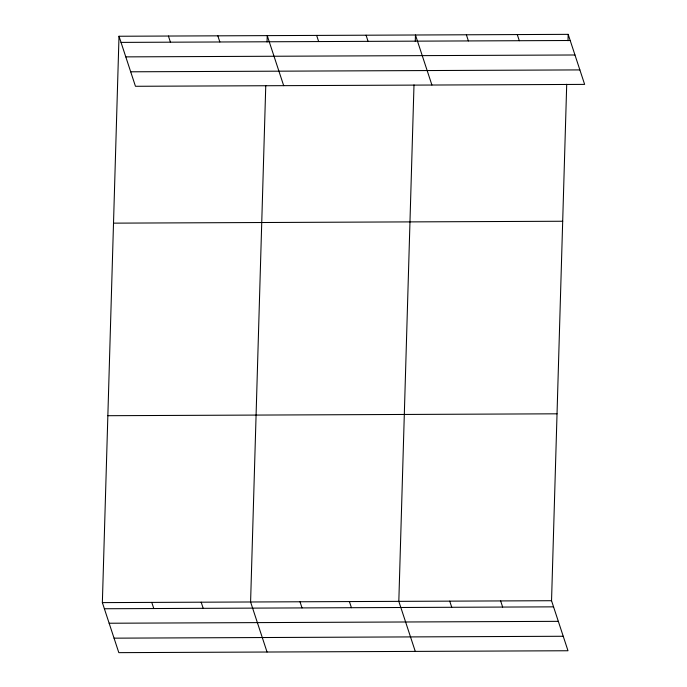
<?xml version="1.0" encoding="UTF-8"?>
<svg xmlns="http://www.w3.org/2000/svg" width="687" height="687" viewBox="0 0 687 687"><rect width="100%" height="100%" fill="white"/><g stroke="black" fill="none" stroke-linecap="round" stroke-linejoin="round"><path stroke-width="1.03" d="M566.715 84.261L551.541 600.713L567.994 650.752L118.817 652.65L102.363 602.611L119.006 36.248L568.183 34.35L584.637 84.389L135.459 86.287L119.006 36.248M265.766 85.531L250.592 601.984L267.045 652.023M267.045 41.993L267.234 35.621L283.688 85.66M413.995 84.905L398.821 601.357L415.274 651.396M415.274 41.366L415.463 34.994L431.917 85.042M568.003 40.722L568.183 34.35M121.032 42.396L570.21 40.499M125.79 56.875L574.967 54.986M130.702 71.8L579.88 69.911M113.518 223.146L562.696 221.248M107.85 415.704L557.028 413.814M102.363 602.611L551.541 600.713M104.381 608.751L553.559 606.853M109.147 623.238L558.325 621.34M114.051 638.163L563.228 636.265M517.277 34.565L519.303 40.713M466.37 34.779L468.397 40.928M366.059 35.2L368.077 41.349M316.647 35.415L318.665 41.555M500.634 600.927L502.652 607.068M449.727 601.142L451.745 607.282M217.831 35.827L219.849 41.976M168.418 36.042L170.436 42.182M349.408 601.563L351.426 607.712M299.996 601.769L302.022 607.918M201.179 602.19L203.197 608.338M151.767 602.396L153.794 608.545"/></g></svg>
